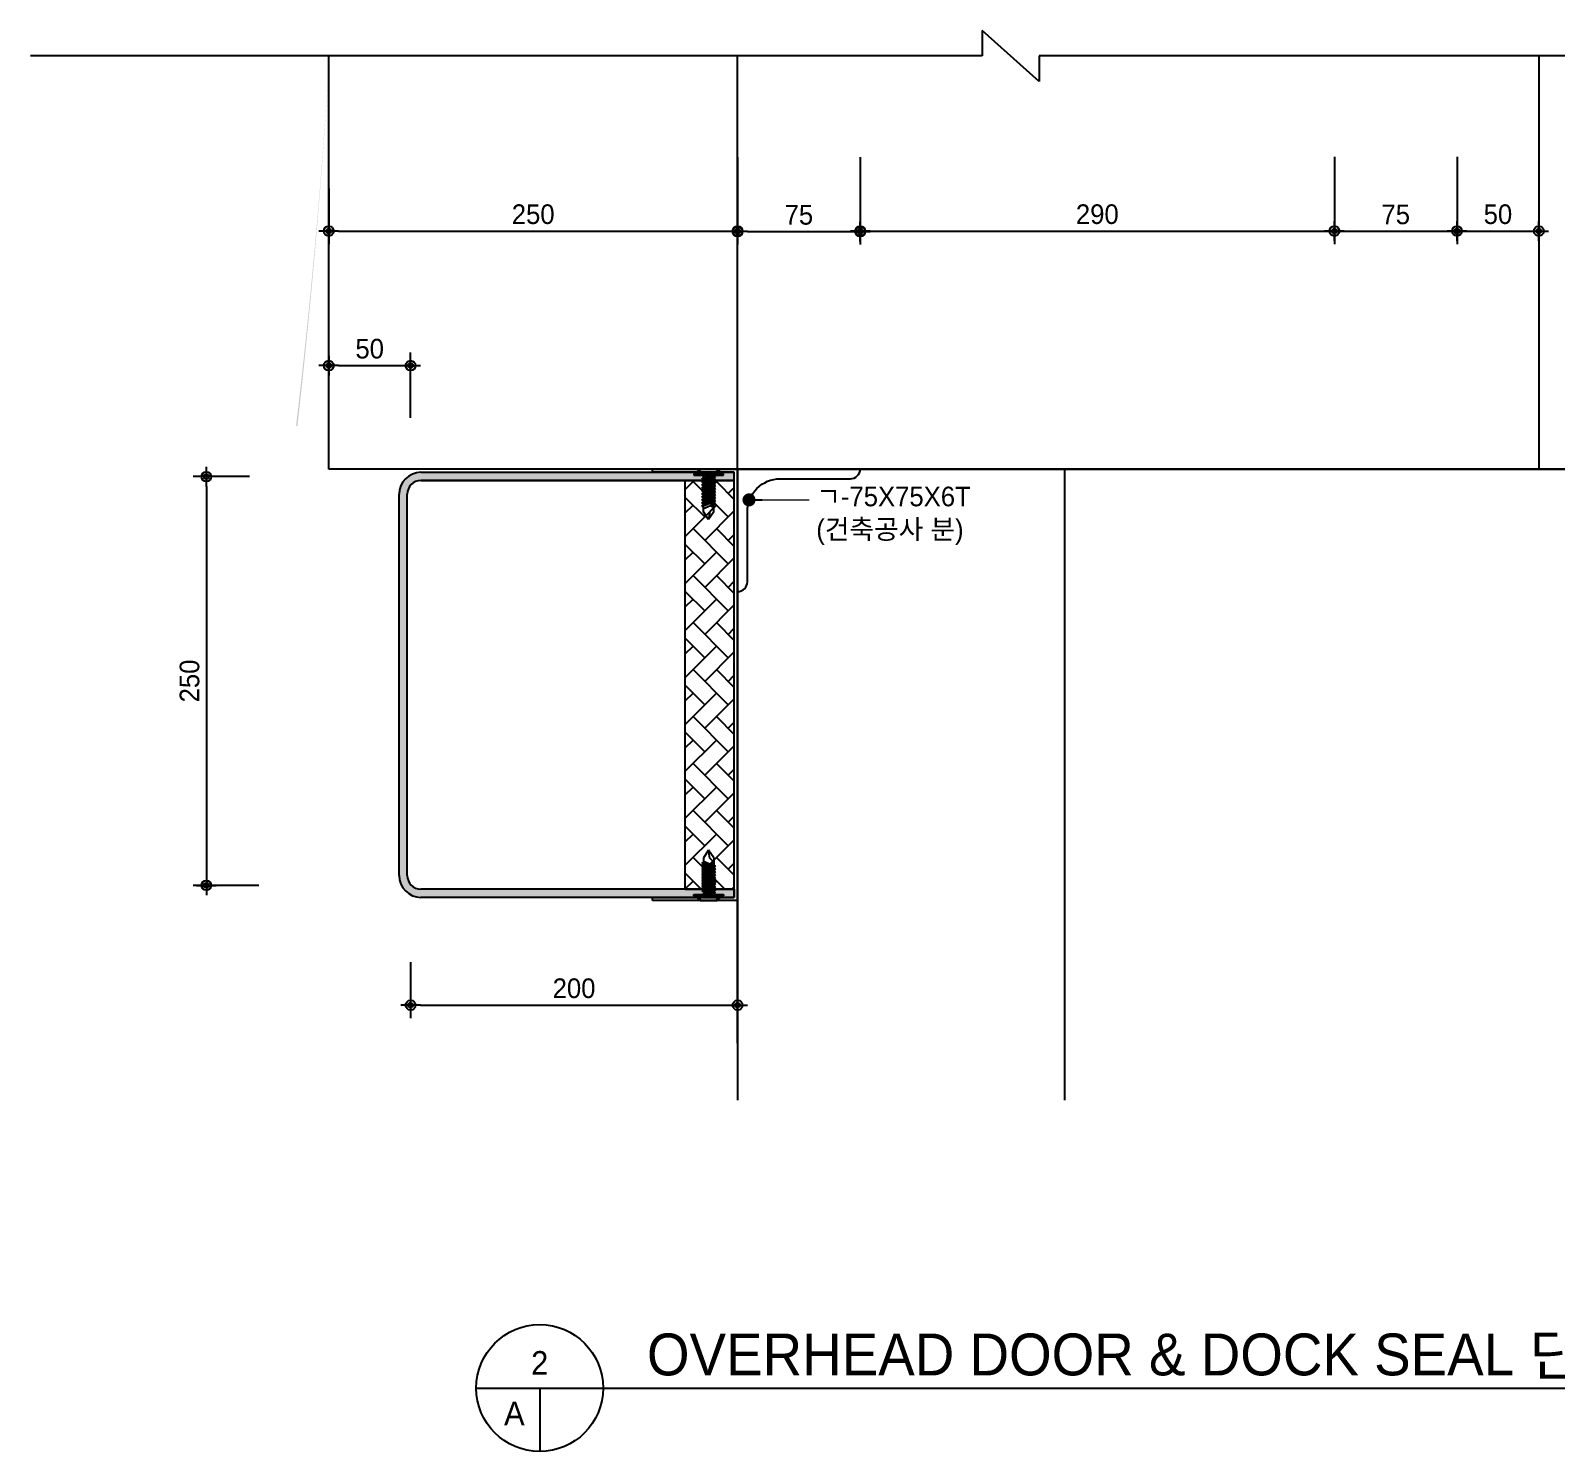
# Model space of a CAD drawing. Header units: millimetres. Extents: x 1448 to 104164, y -19509 to -89.
# Drawn here: x 42547 to 43480, y -2023 to -1154 of the extents above; entities that cross this region are included whole.
import ezdxf
from ezdxf.enums import TextEntityAlignment as Align

# ---------------------------------------------------------------- set-up
doc = ezdxf.new("R2010")
doc.units = ezdxf.units.MM
doc.header["$LTSCALE"] = 60
doc.header["$MEASUREMENT"] = 0
doc.header["$PDSIZE"] = -10
doc.layers.get('0').update_dxf_attribs({"linetype": 'CONTINUOUS'})
doc.layers.get('Defpoints').update_dxf_attribs({"color": 171, "linetype": 'CONTINUOUS'})
for name, color, linetype in [('$1$COL', 2, 'CONTINUOUS'), ('1轮廓实线层', 7, 'CONTINUOUS'), ('2COL', 2, 'CONTINUOUS'), ('8', 8, 'CONTINUOUS'), ('A-text', 3, 'CONTINUOUS'), ('BOLT', 8, 'CONTINUOUS'), ('CON', 2, 'CONTINUOUS'), ('DIM', 7, 'CONTINUOUS'), ('dockseal', 50, 'CONTINUOUS'), ('FIN', 6, 'CONTINUOUS'), ('LIN', 2, 'CONTINUOUS'), ('SECTION$0$AA-WAXS-FRAM', 4, 'CONTINUOUS'), ('SYM', 7, 'CONTINUOUS'), ('TEXT', 3, 'CONTINUOUS'), ('XR-단면도$0$WAXS-FRAM', 4, 'CONTINUOUS'), ('图层6', 7, 'CONTINUOUS')]:
    doc.layers.add(name, color=color, linetype=linetype)
doc.styles.add('0T-OUT', font='H2GTRE.TTF')
doc.styles.add('휘츠', font='')
doc.styles.get('휘츠').set_extended_font_data('Dotum')
doc.dimstyles.new('MAIN', dxfattribs={"dimtxt": 1.5, "dimasz": 0.5, "dimexe": 1, "dimexo": 2, "dimgap": 1, "dimtad": 1, "dimdec": 0, "dimdsep": 46, "dimlunit": 6, "dimtxsty": '0T-OUT', "dimblk": 'DOT', "dimcen": 2.5, "dimdle": 2, "dimclrd": 256, "dimclre": 256, "dimclrt": 3, "dimadec": 0, "dimazin": 0, "dimtfac": 1, "dimtdec": 0, "dimtix": 1, "dimtmove": 2, "dimatfit": 3, "dimldrblk": 'DOT', "dimfxl": 1, "dimtvp": 1, "dimtolj": 1, "dimtzin": 0, "dimlwd": 0, "dimlwe": 0, "dimarcsym": 0})
doc.dimstyles.new('휘츠-M', dxfattribs={"dimscale": 100, "dimtxt": 3, "dimasz": 1.5, "dimexe": 2, "dimexo": 3, "dimgap": 1, "dimtad": 1, "dimdec": 0, "dimrnd": 0.25, "dimzin": 0, "dimdsep": 46, "dimlunit": 6, "dimtxsty": '휘츠', "dimblk": 'Z_DOT', "dimcen": 5, "dimclrd": 256, "dimclre": 256, "dimclrt": 3, "dimadec": 0, "dimazin": 0, "dimtm": 1e-09, "dimtfac": 1, "dimtdec": 0, "dimtix": 1, "dimtmove": 2, "dimatfit": 1, "dimldrblk": 'Z_DOT', "dimfxl": 1, "dimtolj": 1, "dimtzin": 0, "dimlwd": -1, "dimarcsym": 0})

# ---------------------------------------------------------------- blocks, each defined once
blk = doc.blocks.new('Z_DOT')
at = {"layer": 'DIM', "color": 0}
for p, q in [((-1, 0), (1, 0)), ((0, -1), (0, 1))]:
    blk.add_line(p, q, dxfattribs=at)
for radius in [0.5, 0.25]:
    blk.add_circle((0, 0), radius, dxfattribs=at)
blk = doc.blocks.new('*D89')
at = {"layer": 'Defpoints', "color": 0, "transparency": 16777216}
for p in [(42729.45, -1238.81), (42979.45, -1233.04), (42979.45, -1276.81)]:
    blk.add_point(p, dxfattribs=at)
at = {"layer": 'DIM', "lineweight": -2, "transparency": 16777216}
for p, q in [((42979.45, -1245.04), (42979.45, -1284.81)), ((42729.45, -1250.81), (42729.45, -1284.81))]:
    blk.add_line(p, q, dxfattribs=at)
at = {"layer": 'DIM', "transparency": 16777216}
blk.add_line((42735.45, -1276.81), (42973.45, -1276.81), dxfattribs=at)
at = {"layer": 'DIM', "transparency": 16777216, "xscale": 6, "yscale": 6, "zscale": 6, "rotation": 180}
blk.add_blockref('Z_DOT', (42729.45, -1276.81), dxfattribs=at)
at = {"layer": 'DIM', "transparency": 16777216, "xscale": 6, "yscale": 6, "zscale": 6}
blk.add_blockref('Z_DOT', (42979.45, -1276.81), dxfattribs=at)
at = {"layer": 'DIM', "color": 3, "transparency": 16777216, "insert": (42854.45, -1266.54), "char_height": 12, "attachment_point": 5, "style": '0T-OUT'}
blk.add_mtext('\\A1;250', dxfattribs=at)
blk = doc.blocks.new('*D90')
at = {"layer": 'Defpoints', "color": 0, "transparency": 16777216}
for p in [(43419.48, -1219.34), (43469.48, -1219.34), (43469.48, -1276.81)]:
    blk.add_point(p, dxfattribs=at)
at = {"layer": 'DIM', "lineweight": -2, "transparency": 16777216}
for p, q in [((43419.48, -1231.34), (43419.48, -1284.81)), ((43469.48, -1231.34), (43469.48, -1284.81))]:
    blk.add_line(p, q, dxfattribs=at)
at = {"layer": 'DIM', "transparency": 16777216}
blk.add_line((43425.48, -1276.81), (43463.48, -1276.81), dxfattribs=at)
at = {"layer": 'DIM', "transparency": 16777216, "xscale": 6, "yscale": 6, "zscale": 6, "rotation": 180}
blk.add_blockref('Z_DOT', (43419.48, -1276.81), dxfattribs=at)
at = {"layer": 'DIM', "transparency": 16777216, "xscale": 6, "yscale": 6, "zscale": 6}
blk.add_blockref('Z_DOT', (43469.48, -1276.81), dxfattribs=at)
at = {"layer": 'DIM', "color": 3, "transparency": 16777216, "insert": (43444.48, -1266.55), "char_height": 12, "attachment_point": 5, "style": '0T-OUT'}
blk.add_mtext('\\A1;50', dxfattribs=at)
blk = doc.blocks.new('*D95')
at = {"layer": 'Defpoints', "color": 0, "transparency": 16777216}
for p in [(43054.45, -1219.6, -21.62), (43344.48, -1219.34), (43344.48, -1276.81)]:
    blk.add_point(p, dxfattribs=at)
at = {"layer": 'DIM', "lineweight": -2, "transparency": 16777216}
for p, q in [((43054.45, -1231.6), (43054.45, -1284.81)), ((43344.48, -1231.34), (43344.48, -1284.81))]:
    blk.add_line(p, q, dxfattribs=at)
at = {"layer": 'DIM', "transparency": 16777216}
blk.add_line((43060.45, -1276.81), (43338.48, -1276.81), dxfattribs=at)
at = {"layer": 'DIM', "transparency": 16777216, "xscale": 6, "yscale": 6, "zscale": 6, "rotation": 180}
blk.add_blockref('Z_DOT', (43054.45, -1276.81), dxfattribs=at)
at = {"layer": 'DIM', "transparency": 16777216, "xscale": 6, "yscale": 6, "zscale": 6}
blk.add_blockref('Z_DOT', (43344.48, -1276.81), dxfattribs=at)
at = {"layer": 'DIM', "color": 3, "transparency": 16777216, "insert": (43199.46, -1266.53), "char_height": 12, "attachment_point": 5, "style": '0T-OUT'}
blk.add_mtext('\\A1;290', dxfattribs=at)
blk = doc.blocks.new('*D96')
at = {"layer": 'Defpoints', "color": 0, "transparency": 16777216}
for p in [(43344.48, -1219.34), (43419.48, -1219.34), (43419.48, -1276.81)]:
    blk.add_point(p, dxfattribs=at)
at = {"layer": 'DIM', "lineweight": -2, "transparency": 16777216}
for p, q in [((43344.48, -1231.34), (43344.48, -1284.81)), ((43419.48, -1231.34), (43419.48, -1284.81))]:
    blk.add_line(p, q, dxfattribs=at)
at = {"layer": 'DIM', "transparency": 16777216}
blk.add_line((43350.48, -1276.81), (43413.48, -1276.81), dxfattribs=at)
at = {"layer": 'DIM', "transparency": 16777216, "xscale": 6, "yscale": 6, "zscale": 6, "rotation": 180}
blk.add_blockref('Z_DOT', (43344.48, -1276.81), dxfattribs=at)
at = {"layer": 'DIM', "transparency": 16777216, "xscale": 6, "yscale": 6, "zscale": 6}
blk.add_blockref('Z_DOT', (43419.48, -1276.81), dxfattribs=at)
at = {"layer": 'DIM', "color": 3, "transparency": 16777216, "insert": (43381.98, -1266.67), "char_height": 12, "attachment_point": 5, "style": '0T-OUT'}
blk.add_mtext('\\A1;75', dxfattribs=at)
blk = doc.blocks.new('*D98')
at = {"layer": 'Defpoints', "color": 0, "transparency": 16777216}
for p in [(42979.45, -1219.6), (43054.45, -1219.6), (43054.45, -1277.08)]:
    blk.add_point(p, dxfattribs=at)
at = {"layer": 'DIM', "lineweight": -2, "transparency": 16777216}
for p, q in [((42979.45, -1231.6), (42979.45, -1285.08)), ((43054.45, -1231.6), (43054.45, -1285.08))]:
    blk.add_line(p, q, dxfattribs=at)
at = {"layer": 'DIM', "transparency": 16777216}
blk.add_line((42985.45, -1277.08), (43048.45, -1277.08), dxfattribs=at)
at = {"layer": 'DIM', "transparency": 16777216, "xscale": 6, "yscale": 6, "zscale": 6, "rotation": 180}
blk.add_blockref('Z_DOT', (42979.45, -1277.08), dxfattribs=at)
at = {"layer": 'DIM', "transparency": 16777216, "xscale": 6, "yscale": 6, "zscale": 6}
blk.add_blockref('Z_DOT', (43054.45, -1277.08), dxfattribs=at)
at = {"layer": 'DIM', "color": 3, "transparency": 16777216, "insert": (43016.95, -1266.94), "char_height": 12, "attachment_point": 5, "style": '0T-OUT'}
blk.add_mtext('\\A1;75', dxfattribs=at)
blk = doc.blocks.new('_Dot')
at = {"color": 0, "linetype": 'ByBlock', "lineweight": -2}
blk.add_line((-0.5, 0), (-1, 0), dxfattribs=at)
at = {"color": 0, "linetype": 'ByBlock', "const_width": 0.5}
blk.add_lwpolyline([(-0.25, 0, 1), (0.25, 0, 1)], format="xyb", close=True, dxfattribs=at)

msp = doc.modelspace()

# ---------------------------------------------------------------- hatches: boundary and pattern name
at = {"ltscale": 0.002}
msp.add_hatch(color=0, dxfattribs=at).paths.add_polyline_path([(42777.45, -1671, 0.414214), (42785.78, -1679.33), (42977.45, -1679.33), (42977.45, -1684.33), (42785.78, -1684.33, -0.414214), (42772.45, -1671), (42772.45, -1437.66, -0.414214), (42785.78, -1424.33), (42977.45, -1424.33), (42977.45, -1429.33), (42785.78, -1429.33, 0.414214), (42777.45, -1437.66)])
at = {"layer": '2COL'}
msp.add_hatch(color=256, dxfattribs=at).paths.add_polyline_path([(42729.49, -1174.98, -0.013757), (42709.43, -1395.9), (42710.26, -1396.05, 0.012852)])

# ---------------------------------------------------------------- linework, layer by layer
at = {"layer": '$1$COL'}
for p, q in [((42979.45, -1422.33, 46.54), (42979.45, -1773.53, 46.54)), ((43697.55, -1422.33, 46.54), (42979.45, -1422.33, 46.54)), ((43697.55, -1422.33, 46.54), (42985.83, -1422.33, 46.54))]:
    msp.add_line(p, q, dxfattribs=at)
at = {"ltscale": 0.002}
for p, q in [((42729.45, -1422.33), (42729.45, -1169.7)), ((42927.45, -1424.33, 46.54), (42927.45, -1422.33, 46.54)), ((42927.45, -1422.33, 46.54), (42979.45, -1422.33, 46.54)), ((42977.45, -1424.33, 46.54), (42927.45, -1424.33, 46.54)), ((42977.45, -1684.33, 46.54), (42977.45, -1424.33, 46.54)), ((42979.45, -1422.33, 46.54), (42979.45, -1686.33, 46.54)), ((42927.45, -1686.33, 46.54), (42927.45, -1684.33, 46.54)), ((42927.45, -1684.33, 46.54), (42977.45, -1684.33, 46.54)), ((42979.45, -1686.33, 46.54), (42927.45, -1686.33, 46.54))]:
    msp.add_line(p, q, dxfattribs=at)
msp.add_line((42979.45, -1422.33), (42729.45, -1422.33))
at = {"linetype": 'Continuous', "ltscale": 0.002}
for p, q in [((42947.45, -1434.81, 63.67), (42952.93, -1429.33, 63.67)), ((42952.21, -1430.06, 63.67), (42973.76, -1451.61, 63.67)), ((42959.39, -1437.24, 63.67), (42967.3, -1429.33, 63.67)), ((42966.57, -1430.06, 63.67), (42977.45, -1440.93, 63.67)), ((42973.76, -1437.24, 63.67), (42977.45, -1433.55, 63.67)), ((42947.45, -1439.67, 63.67), (42959.39, -1451.61, 63.67)), ((42947.45, -1449.18, 63.67), (42952.21, -1444.42, 63.67)), ((42947.45, -1463.55, 63.67), (42966.57, -1444.42, 63.67)), ((42959.39, -1465.98, 63.67), (42977.45, -1447.92, 63.67)), ((42952.21, -1458.79, 63.67), (42973.76, -1480.35, 63.67)), ((42966.57, -1458.79, 63.67), (42977.45, -1469.67, 63.67)), ((42973.76, -1465.98, 63.67), (42977.45, -1462.28, 63.67)), ((42947.45, -1468.41, 63.67), (42959.39, -1480.35, 63.67)), ((42947.45, -1477.92, 63.67), (42952.21, -1473.16, 63.67)), ((42947.45, -1492.28, 63.67), (42966.57, -1473.16, 63.67)), ((42959.39, -1494.71, 63.67), (42977.45, -1476.65, 63.67)), ((42952.21, -1487.53, 63.67), (42973.76, -1509.08, 63.67)), ((42966.57, -1487.53, 63.67), (42977.45, -1498.41, 63.67)), ((42973.76, -1494.71, 63.67), (42977.45, -1491.02, 63.67)), ((42947.45, -1497.14, 63.67), (42959.39, -1509.08, 63.67)), ((42947.45, -1506.65, 63.67), (42952.21, -1501.9, 63.67)), ((42947.45, -1521.02, 63.67), (42966.57, -1501.9, 63.67)), ((42959.39, -1523.45, 63.67), (42977.45, -1505.39, 63.67)), ((42952.21, -1516.27, 63.67), (42973.76, -1537.82, 63.67)), ((42966.57, -1516.27, 63.67), (42977.45, -1527.14, 63.67)), ((42973.76, -1523.45, 63.67), (42977.45, -1519.76, 63.67)), ((42947.45, -1525.88, 63.67), (42959.39, -1537.82, 63.67)), ((42947.45, -1535.39, 63.67), (42952.21, -1530.63, 63.67)), ((42947.45, -1549.76, 63.67), (42966.57, -1530.63, 63.67)), ((42959.39, -1552.19, 63.67), (42977.45, -1534.13, 63.67)), ((42952.21, -1545, 63.67), (42973.76, -1566.56, 63.67)), ((42966.57, -1545, 63.67), (42977.45, -1555.88, 63.67)), ((42973.76, -1552.19, 63.67), (42977.45, -1548.49, 63.67)), ((42947.45, -1554.62, 63.67), (42959.39, -1566.56, 63.67)), ((42947.45, -1564.13, 63.67), (42952.21, -1559.37, 63.67)), ((42947.45, -1578.49, 63.67), (42966.57, -1559.37, 63.67)), ((42959.39, -1580.92, 63.67), (42977.45, -1562.86, 63.67)), ((42952.21, -1573.74, 63.67), (42973.76, -1595.29, 63.67)), ((42966.57, -1573.74, 63.67), (42977.45, -1584.62, 63.67)), ((42947.45, -1583.35, 63.67), (42959.39, -1595.29, 63.67)), ((42973.76, -1580.92, 63.67), (42977.45, -1577.23, 63.67)), ((42947.45, -1592.86, 63.67), (42952.21, -1588.11, 63.67)), ((42947.45, -1607.23, 63.67), (42966.57, -1588.11, 63.67)), ((42959.39, -1609.66, 63.67), (42977.45, -1591.6, 63.67)), ((42952.21, -1602.48, 63.67), (42973.76, -1624.03, 63.67)), ((42966.57, -1602.48, 63.67), (42977.45, -1613.35, 63.67)), ((42947.45, -1612.09, 63.67), (42959.39, -1624.03, 63.67)), ((42973.76, -1609.66, 63.67), (42977.45, -1605.97, 63.67)), ((42947.45, -1621.6, 63.67), (42952.21, -1616.85, 63.67)), ((42947.45, -1635.97, 63.67), (42966.57, -1616.85, 63.67)), ((42959.39, -1638.4, 63.67), (42977.45, -1620.34, 63.67)), ((42952.21, -1631.21, 63.67), (42973.76, -1652.77, 63.67)), ((42966.57, -1631.21, 63.67), (42977.45, -1642.09, 63.67)), ((42947.45, -1640.83, 63.67), (42959.39, -1652.77, 63.67)), ((42973.76, -1638.4, 63.67), (42977.45, -1634.7, 63.67)), ((42947.45, -1650.34, 63.67), (42952.21, -1645.58, 63.67)), ((42947.45, -1664.7, 63.67), (42966.57, -1645.58, 63.67)), ((42959.39, -1667.13, 63.67), (42977.45, -1649.07, 63.67)), ((42952.21, -1659.95, 63.67), (42971.59, -1679.33, 63.67)), ((42966.57, -1659.95, 63.67), (42977.45, -1670.83, 63.67)), ((42947.45, -1669.56, 63.67), (42957.22, -1679.33, 63.67)), ((42973.76, -1667.13, 63.67), (42977.45, -1663.44, 63.67)), ((42947.45, -1679.07, 63.67), (42952.21, -1674.32, 63.67)), ((42961.56, -1679.33, 63.67), (42966.57, -1674.32, 63.67)), ((42975.93, -1679.33, 63.67), (42977.45, -1677.81, 63.67))]:
    msp.add_line(p, q, dxfattribs=at)
at = {"color": 2}
for p, q in [((42977.45, -1429.33, 46.54), (42947.45, -1429.33, 46.54)), ((42977.45, -1679.33, 46.54), (42977.45, -1429.33, 46.54)), ((42947.45, -1679.33, 46.54), (42977.45, -1679.33, 46.54))]:
    msp.add_line(p, q, dxfattribs=at)
at = {"color": 0, "ltscale": 0.002}
msp.add_line((42977.45, -1679.33, 46.54), (42977.45, -1684.33, 46.54), dxfattribs=at)
at = {"layer": '1轮廓实线层'}
msp.add_line((42979.45, -1437.33, 18.13), (42979.45, -1773.53, 18.13), dxfattribs=at)
at = {"layer": '8'}
for p, q in [((42979.45, -1422.33, 18.13), (42979.45, -1169.7, 15)), ((43469.48, -1169.7, 30.45), (43469.48, -1422.33, 50.51))]:
    msp.add_line(p, q, dxfattribs=at)
at = {"layer": 'BOLT'}
for p, q in [((42957.45, -1422.33, 46.54), (42952.75, -1425.33, 46.54)), ((42952.75, -1425.33, 46.54), (42970.75, -1425.33, 46.54)), ((42970.75, -1425.33, 46.54), (42952.75, -1425.33, 46.54)), ((42952.75, -1425.33, 46.54), (42952.75, -1426.13, 46.54)), ((42952.75, -1426.13, 46.54), (42970.75, -1426.13, 46.54)), ((42966.05, -1422.33, 46.54), (42957.45, -1422.33, 46.54)), ((42957.6, -1428.53, 46.54), (42958.6, -1427.73, 46.54)), ((42964.39, -1426.13, 46.54), (42958.6, -1428.53, 46.54)), ((42958.6, -1427.73, 46.54), (42962.45, -1426.13, 46.54)), ((42958.6, -1427.73, 46.54), (42958.6, -1426.13, 46.54)), ((42958.6, -1429.56, 46.54), (42964.9, -1426.95, 46.54)), ((42964.9, -1427.75, 46.54), (42958.6, -1430.36, 46.54)), ((42964.9, -1426.95, 46.54), (42964.9, -1426.13, 46.54)), ((42965.9, -1426.95, 46.54), (42964.9, -1426.14, 46.54)), ((42964.9, -1426.54, 46.54), (42965.9, -1426.95, 46.54)), ((42965.9, -1426.95, 46.54), (42964.9, -1427.75, 46.54)), ((42964.9, -1426.95, 46.54), (42965.9, -1426.95, 46.54)), ((42964.9, -1428.78, 46.54), (42964.9, -1427.75, 46.54)), ((42970.75, -1425.33, 46.54), (42966.05, -1422.33, 46.54)), ((42970.75, -1426.13, 46.54), (42970.75, -1425.33, 46.54)), ((42958.6, -1428.53, 46.54), (42957.6, -1428.53, 46.54)), ((42958.6, -1428.93, 46.54), (42957.6, -1428.53, 46.54)), ((42957.6, -1428.53, 46.54), (42958.6, -1429.33, 46.54)), ((42957.6, -1430.36, 46.54), (42958.6, -1429.56, 46.54)), ((42958.6, -1430.36, 46.54), (42957.6, -1430.36, 46.54)), ((42958.6, -1430.77, 46.54), (42957.6, -1430.36, 46.54)), ((42957.6, -1430.36, 46.54), (42958.6, -1431.17, 46.54)), ((42958.6, -1430.77, 46.54), (42957.6, -1430.36, 46.54)), ((42957.6, -1430.36, 46.54), (42958.6, -1431.17, 46.54)), ((42957.6, -1432.2, 46.54), (42958.6, -1431.39, 46.54)), ((42958.6, -1432.2, 46.54), (42957.6, -1432.2, 46.54)), ((42958.6, -1432.6, 46.54), (42957.6, -1432.2, 46.54)), ((42957.6, -1432.2, 46.54), (42958.6, -1433, 46.54)), ((42958.6, -1432.6, 46.54), (42957.6, -1432.2, 46.54)), ((42957.6, -1432.2, 46.54), (42958.6, -1433, 46.54)), ((42957.6, -1434.03, 46.54), (42958.6, -1433.23, 46.54)), ((42958.6, -1434.03, 46.54), (42957.6, -1434.03, 46.54)), ((42958.6, -1434.43, 46.54), (42957.6, -1434.03, 46.54)), ((42957.6, -1434.03, 46.54), (42958.6, -1434.83, 46.54)), ((42958.6, -1434.43, 46.54), (42957.6, -1434.03, 46.54)), ((42957.6, -1434.03, 46.54), (42958.6, -1434.83, 46.54)), ((42957.6, -1435.86, 46.54), (42958.6, -1435.06, 46.54)), ((42958.6, -1435.86, 46.54), (42957.6, -1435.86, 46.54)), ((42958.6, -1436.26, 46.54), (42957.6, -1435.86, 46.54)), ((42957.6, -1435.86, 46.54), (42958.6, -1436.67, 46.54)), ((42958.6, -1436.26, 46.54), (42957.6, -1435.86, 46.54)), ((42957.6, -1435.86, 46.54), (42958.6, -1436.67, 46.54)), ((42957.6, -1437.7, 46.54), (42958.6, -1436.89, 46.54)), ((42958.6, -1429.56, 46.54), (42958.6, -1428.53, 46.54)), ((42958.6, -1431.39, 46.54), (42964.9, -1428.78, 46.54)), ((42964.9, -1429.58, 46.54), (42958.6, -1432.2, 46.54)), ((42958.6, -1431.39, 46.54), (42958.6, -1430.36, 46.54)), ((42958.6, -1433.23, 46.54), (42964.9, -1430.61, 46.54)), ((42964.9, -1431.42, 46.54), (42958.6, -1434.03, 46.54)), ((42958.6, -1433.23, 46.54), (42958.6, -1432.2, 46.54)), ((42958.6, -1435.06, 46.54), (42964.9, -1432.45, 46.54)), ((42964.9, -1433.25, 46.54), (42958.6, -1435.86, 46.54)), ((42958.6, -1435.06, 46.54), (42958.6, -1434.03, 46.54)), ((42958.6, -1436.89, 46.54), (42964.9, -1434.28, 46.54)), ((42964.9, -1435.08, 46.54), (42958.6, -1437.7, 46.54)), ((42958.6, -1436.89, 46.54), (42958.6, -1435.86, 46.54)), ((42958.6, -1438.72, 46.54), (42964.9, -1436.11, 46.54)), ((42964.9, -1436.92, 46.54), (42958.6, -1439.53, 46.54)), ((42965.9, -1428.78, 46.54), (42964.9, -1427.97, 46.54)), ((42964.9, -1428.38, 46.54), (42965.9, -1428.78, 46.54)), ((42965.9, -1428.78, 46.54), (42964.9, -1429.58, 46.54)), ((42964.9, -1428.78, 46.54), (42965.9, -1428.78, 46.54)), ((42964.9, -1430.61, 46.54), (42964.9, -1429.58, 46.54)), ((42965.9, -1430.61, 46.54), (42964.9, -1429.81, 46.54)), ((42964.9, -1430.21, 46.54), (42965.9, -1430.61, 46.54)), ((42965.9, -1430.61, 46.54), (42964.9, -1431.42, 46.54)), ((42964.9, -1430.61, 46.54), (42965.9, -1430.61, 46.54)), ((42964.9, -1432.45, 46.54), (42964.9, -1431.42, 46.54)), ((42965.9, -1432.45, 46.54), (42964.9, -1431.64, 46.54)), ((42964.9, -1432.04, 46.54), (42965.9, -1432.45, 46.54)), ((42965.9, -1432.45, 46.54), (42964.9, -1433.25, 46.54)), ((42964.9, -1432.45, 46.54), (42965.9, -1432.45, 46.54)), ((42964.9, -1434.28, 46.54), (42964.9, -1433.25, 46.54)), ((42965.9, -1434.28, 46.54), (42964.9, -1433.47, 46.54)), ((42964.9, -1433.88, 46.54), (42965.9, -1434.28, 46.54)), ((42965.9, -1434.28, 46.54), (42964.9, -1435.08, 46.54)), ((42964.9, -1434.28, 46.54), (42965.9, -1434.28, 46.54)), ((42964.9, -1436.11, 46.54), (42964.9, -1435.08, 46.54)), ((42965.9, -1436.11, 46.54), (42964.9, -1435.31, 46.54)), ((42964.9, -1435.71, 46.54), (42965.9, -1436.11, 46.54)), ((42965.9, -1436.11, 46.54), (42964.9, -1436.92, 46.54)), ((42964.9, -1436.11, 46.54), (42965.9, -1436.11, 46.54)), ((42964.9, -1437.94, 46.54), (42964.9, -1436.92, 46.54)), ((42965.9, -1437.94, 46.54), (42964.9, -1437.14, 46.54)), ((42958.6, -1437.7, 46.54), (42957.6, -1437.7, 46.54)), ((42958.6, -1438.1, 46.54), (42957.6, -1437.7, 46.54)), ((42957.6, -1437.7, 46.54), (42958.6, -1438.5, 46.54)), ((42958.6, -1438.1, 46.54), (42957.6, -1437.7, 46.54)), ((42957.6, -1437.7, 46.54), (42958.6, -1438.5, 46.54)), ((42957.6, -1439.53, 46.54), (42958.6, -1438.72, 46.54)), ((42958.6, -1439.53, 46.54), (42957.6, -1439.53, 46.54)), ((42958.6, -1439.93, 46.54), (42957.6, -1439.53, 46.54)), ((42957.6, -1439.53, 46.54), (42958.6, -1440.33, 46.54)), ((42958.6, -1439.93, 46.54), (42957.6, -1439.53, 46.54)), ((42957.6, -1439.53, 46.54), (42958.6, -1440.33, 46.54)), ((42957.6, -1441.36, 46.54), (42958.6, -1440.56, 46.54)), ((42958.6, -1441.36, 46.54), (42957.6, -1441.36, 46.54)), ((42958.6, -1441.76, 46.54), (42957.6, -1441.36, 46.54)), ((42957.6, -1441.36, 46.54), (42958.6, -1442.17, 46.54)), ((42958.6, -1441.76, 46.54), (42957.6, -1441.36, 46.54)), ((42957.6, -1441.36, 46.54), (42958.6, -1442.17, 46.54)), ((42957.6, -1443.19, 46.54), (42958.6, -1442.39, 46.54)), ((42958.6, -1443.19, 46.54), (42957.6, -1443.19, 46.54)), ((42958.6, -1443.6, 46.54), (42957.6, -1443.19, 46.54)), ((42957.6, -1443.19, 46.54), (42958.6, -1444, 46.54)), ((42958.6, -1443.6, 46.54), (42957.6, -1443.19, 46.54)), ((42957.6, -1443.19, 46.54), (42958.6, -1444, 46.54)), ((42957.6, -1445.03, 46.54), (42958.6, -1444.22, 46.54)), ((42958.6, -1445.03, 46.54), (42957.6, -1445.03, 46.54)), ((42958.6, -1445.43, 46.54), (42957.6, -1445.03, 46.54)), ((42957.6, -1445.03, 46.54), (42958.6, -1445.83, 46.54)), ((42958.6, -1445.43, 46.54), (42957.6, -1445.03, 46.54)), ((42957.6, -1445.03, 46.54), (42958.6, -1445.83, 46.54)), ((42958.6, -1438.72, 46.54), (42958.6, -1437.7, 46.54)), ((42958.6, -1440.56, 46.54), (42964.9, -1437.94, 46.54)), ((42964.9, -1438.75, 46.54), (42958.6, -1441.36, 46.54)), ((42958.6, -1440.56, 46.54), (42958.6, -1439.53, 46.54)), ((42958.6, -1442.39, 46.54), (42964.9, -1439.78, 46.54)), ((42964.9, -1440.58, 46.54), (42958.6, -1443.19, 46.54)), ((42958.6, -1442.39, 46.54), (42958.6, -1441.36, 46.54)), ((42958.6, -1444.22, 46.54), (42964.9, -1441.61, 46.54)), ((42964.9, -1442.41, 46.54), (42958.6, -1445.03, 46.54)), ((42958.6, -1444.22, 46.54), (42958.6, -1443.19, 46.54)), ((42958.6, -1446.46, 46.54), (42962.89, -1444.65, 46.54)), ((42958.6, -1448.5, 46.54), (42958.6, -1445.03, 46.54)), ((42964.9, -1445.83, 46.54), (42962.49, -1448.33, 46.54)), ((42962.89, -1444.65, 46.54), (42964.9, -1445.83, 46.54)), ((42962.9, -1444.68, 46.54), (42963.9, -1443.88, 46.54)), ((42963.9, -1444.68, 46.54), (42962.9, -1444.68, 46.54)), ((42963.9, -1443.88, 46.54), (42964.9, -1443.44, 46.54)), ((42964.9, -1444.25, 46.54), (42963.9, -1444.68, 46.54)), ((42964.9, -1437.54, 46.54), (42965.9, -1437.94, 46.54)), ((42965.9, -1437.94, 46.54), (42964.9, -1438.75, 46.54)), ((42964.9, -1437.94, 46.54), (42965.9, -1437.94, 46.54)), ((42964.9, -1439.78, 46.54), (42964.9, -1438.75, 46.54)), ((42965.9, -1439.78, 46.54), (42964.9, -1438.97, 46.54)), ((42964.9, -1439.38, 46.54), (42965.9, -1439.78, 46.54)), ((42965.9, -1439.78, 46.54), (42964.9, -1440.58, 46.54)), ((42964.9, -1439.78, 46.54), (42965.9, -1439.78, 46.54)), ((42964.9, -1441.61, 46.54), (42964.9, -1440.58, 46.54)), ((42965.9, -1441.61, 46.54), (42964.9, -1440.81, 46.54)), ((42964.9, -1441.21, 46.54), (42965.9, -1441.61, 46.54)), ((42965.9, -1441.61, 46.54), (42964.9, -1442.41, 46.54)), ((42964.9, -1441.61, 46.54), (42965.9, -1441.61, 46.54)), ((42964.9, -1443.44, 46.54), (42964.9, -1442.41, 46.54)), ((42965.9, -1443.44, 46.54), (42964.9, -1442.64, 46.54)), ((42964.9, -1443.04, 46.54), (42965.9, -1443.44, 46.54)), ((42965.9, -1443.44, 46.54), (42964.9, -1444.25, 46.54)), ((42964.9, -1443.44, 46.54), (42965.9, -1443.44, 46.54)), ((42964.9, -1448.5, 46.54), (42964.9, -1444.25, 46.54)), ((42961.75, -1453.3, 46.54), (42958.6, -1448.5, 46.54)), ((42962.49, -1448.33, 46.54), (42961.75, -1453.3, 46.54)), ((42964.9, -1448.5, 46.54), (42961.75, -1453.3, 46.54)), ((42961.75, -1655.36, 46.54), (42958.6, -1660.16, 46.54)), ((42958.6, -1660.16, 46.54), (42958.6, -1663.63, 46.54)), ((42962.49, -1660.33, 46.54), (42961.75, -1655.36, 46.54)), ((42964.9, -1660.16, 46.54), (42961.75, -1655.36, 46.54)), ((42964.9, -1662.84, 46.54), (42962.49, -1660.33, 46.54)), ((42964.9, -1660.16, 46.54), (42964.9, -1664.41, 46.54)), ((42957.6, -1663.63, 46.54), (42958.6, -1662.83, 46.54)), ((42957.6, -1663.63, 46.54), (42958.6, -1662.83, 46.54)), ((42958.6, -1663.23, 46.54), (42957.6, -1663.63, 46.54)), ((42958.6, -1663.23, 46.54), (42957.6, -1663.63, 46.54)), ((42958.6, -1663.63, 46.54), (42957.6, -1663.63, 46.54)), ((42957.6, -1663.63, 46.54), (42958.6, -1664.44, 46.54)), ((42957.6, -1665.47, 46.54), (42958.6, -1664.66, 46.54)), ((42957.6, -1665.47, 46.54), (42958.6, -1664.66, 46.54)), ((42958.6, -1665.06, 46.54), (42957.6, -1665.47, 46.54)), ((42958.6, -1665.06, 46.54), (42957.6, -1665.47, 46.54)), ((42958.6, -1665.47, 46.54), (42957.6, -1665.47, 46.54)), ((42957.6, -1665.47, 46.54), (42958.6, -1666.27, 46.54)), ((42957.6, -1667.3, 46.54), (42958.6, -1666.5, 46.54)), ((42957.6, -1667.3, 46.54), (42958.6, -1666.5, 46.54)), ((42958.6, -1666.9, 46.54), (42957.6, -1667.3, 46.54)), ((42958.6, -1666.9, 46.54), (42957.6, -1667.3, 46.54)), ((42958.6, -1667.3, 46.54), (42957.6, -1667.3, 46.54)), ((42957.6, -1667.3, 46.54), (42958.6, -1668.1, 46.54)), ((42957.6, -1669.13, 46.54), (42958.6, -1668.33, 46.54)), ((42957.6, -1669.13, 46.54), (42958.6, -1668.33, 46.54)), ((42958.6, -1668.73, 46.54), (42957.6, -1669.13, 46.54)), ((42958.6, -1668.73, 46.54), (42957.6, -1669.13, 46.54)), ((42958.6, -1669.13, 46.54), (42957.6, -1669.13, 46.54)), ((42957.6, -1669.13, 46.54), (42958.6, -1669.94, 46.54)), ((42957.6, -1670.97, 46.54), (42958.6, -1670.16, 46.54)), ((42957.6, -1670.97, 46.54), (42958.6, -1670.16, 46.54)), ((42958.6, -1662.2, 46.54), (42962.89, -1664.01, 46.54)), ((42964.9, -1666.25, 46.54), (42958.6, -1663.63, 46.54)), ((42958.6, -1664.44, 46.54), (42964.9, -1667.05, 46.54)), ((42958.6, -1664.44, 46.54), (42958.6, -1665.47, 46.54)), ((42964.9, -1668.08, 46.54), (42958.6, -1665.47, 46.54)), ((42958.6, -1666.27, 46.54), (42964.9, -1668.88, 46.54)), ((42958.6, -1666.27, 46.54), (42958.6, -1667.3, 46.54)), ((42964.9, -1669.91, 46.54), (42958.6, -1667.3, 46.54)), ((42958.6, -1668.1, 46.54), (42964.9, -1670.72, 46.54)), ((42958.6, -1668.1, 46.54), (42958.6, -1669.13, 46.54)), ((42964.9, -1671.75, 46.54), (42958.6, -1669.13, 46.54)), ((42958.6, -1669.94, 46.54), (42964.9, -1672.55, 46.54)), ((42958.6, -1669.94, 46.54), (42958.6, -1670.97, 46.54)), ((42962.89, -1664.01, 46.54), (42964.9, -1662.84, 46.54)), ((42963.9, -1663.98, 46.54), (42962.9, -1663.98, 46.54)), ((42962.9, -1663.98, 46.54), (42963.9, -1664.78, 46.54)), ((42964.9, -1664.41, 46.54), (42963.9, -1663.98, 46.54)), ((42963.9, -1664.78, 46.54), (42964.9, -1665.22, 46.54)), ((42965.9, -1665.22, 46.54), (42964.9, -1664.41, 46.54)), ((42964.9, -1665.62, 46.54), (42965.9, -1665.22, 46.54)), ((42965.9, -1665.22, 46.54), (42964.9, -1666.02, 46.54)), ((42964.9, -1665.22, 46.54), (42964.9, -1666.25, 46.54)), ((42964.9, -1665.22, 46.54), (42965.9, -1665.22, 46.54)), ((42965.9, -1667.05, 46.54), (42964.9, -1666.25, 46.54)), ((42964.9, -1667.05, 46.54), (42965.9, -1667.05, 46.54)), ((42964.9, -1667.45, 46.54), (42965.9, -1667.05, 46.54)), ((42965.9, -1667.05, 46.54), (42964.9, -1667.86, 46.54)), ((42964.9, -1667.05, 46.54), (42964.9, -1668.08, 46.54)), ((42965.9, -1668.88, 46.54), (42964.9, -1668.08, 46.54)), ((42964.9, -1668.88, 46.54), (42965.9, -1668.88, 46.54)), ((42964.9, -1668.88, 46.54), (42964.9, -1669.91, 46.54)), ((42964.9, -1669.29, 46.54), (42965.9, -1668.88, 46.54)), ((42965.9, -1668.88, 46.54), (42964.9, -1669.69, 46.54)), ((42965.9, -1670.72, 46.54), (42964.9, -1669.91, 46.54)), ((42958.6, -1670.56, 46.54), (42957.6, -1670.97, 46.54)), ((42958.6, -1670.56, 46.54), (42957.6, -1670.97, 46.54)), ((42958.6, -1670.97, 46.54), (42957.6, -1670.97, 46.54)), ((42957.6, -1670.97, 46.54), (42958.6, -1671.77, 46.54)), ((42957.6, -1672.8, 46.54), (42958.6, -1671.99, 46.54)), ((42957.6, -1672.8, 46.54), (42958.6, -1671.99, 46.54)), ((42958.6, -1672.4, 46.54), (42957.6, -1672.8, 46.54)), ((42958.6, -1672.4, 46.54), (42957.6, -1672.8, 46.54)), ((42958.6, -1672.8, 46.54), (42957.6, -1672.8, 46.54)), ((42957.6, -1672.8, 46.54), (42958.6, -1673.6, 46.54)), ((42957.6, -1674.63, 46.54), (42958.6, -1673.83, 46.54)), ((42957.6, -1674.63, 46.54), (42958.6, -1673.83, 46.54)), ((42958.6, -1674.23, 46.54), (42957.6, -1674.63, 46.54)), ((42958.6, -1674.23, 46.54), (42957.6, -1674.63, 46.54)), ((42958.6, -1674.63, 46.54), (42957.6, -1674.63, 46.54)), ((42957.6, -1674.63, 46.54), (42958.6, -1675.44, 46.54)), ((42957.6, -1676.46, 46.54), (42958.6, -1675.66, 46.54)), ((42957.6, -1676.46, 46.54), (42958.6, -1675.66, 46.54)), ((42958.6, -1676.06, 46.54), (42957.6, -1676.46, 46.54)), ((42958.6, -1676.06, 46.54), (42957.6, -1676.46, 46.54)), ((42958.6, -1676.46, 46.54), (42957.6, -1676.46, 46.54)), ((42957.6, -1676.46, 46.54), (42958.6, -1677.27, 46.54)), ((42957.6, -1678.3, 46.54), (42958.6, -1677.49, 46.54)), ((42957.6, -1678.3, 46.54), (42958.6, -1677.49, 46.54)), ((42958.6, -1677.9, 46.54), (42957.6, -1678.3, 46.54)), ((42958.6, -1677.9, 46.54), (42957.6, -1678.3, 46.54)), ((42958.6, -1678.3, 46.54), (42957.6, -1678.3, 46.54)), ((42957.6, -1678.3, 46.54), (42958.6, -1679.1, 46.54)), ((42957.6, -1680.13, 46.54), (42958.6, -1679.33, 46.54)), ((42958.6, -1679.73, 46.54), (42957.6, -1680.13, 46.54)), ((42964.9, -1673.58, 46.54), (42958.6, -1670.97, 46.54)), ((42958.6, -1671.77, 46.54), (42964.9, -1674.38, 46.54)), ((42958.6, -1671.77, 46.54), (42958.6, -1672.8, 46.54)), ((42964.9, -1675.41, 46.54), (42958.6, -1672.8, 46.54)), ((42958.6, -1673.6, 46.54), (42964.9, -1676.22, 46.54)), ((42958.6, -1673.6, 46.54), (42958.6, -1674.63, 46.54)), ((42964.9, -1677.25, 46.54), (42958.6, -1674.63, 46.54)), ((42958.6, -1675.44, 46.54), (42964.9, -1678.05, 46.54)), ((42958.6, -1675.44, 46.54), (42958.6, -1676.46, 46.54)), ((42964.9, -1679.08, 46.54), (42958.6, -1676.46, 46.54)), ((42958.6, -1677.27, 46.54), (42964.9, -1679.88, 46.54)), ((42958.6, -1677.27, 46.54), (42958.6, -1678.3, 46.54)), ((42964.9, -1680.91, 46.54), (42958.6, -1678.3, 46.54)), ((42958.6, -1679.1, 46.54), (42964.9, -1681.72, 46.54)), ((42958.6, -1679.1, 46.54), (42958.6, -1680.13, 46.54)), ((42964.9, -1671.12, 46.54), (42965.9, -1670.72, 46.54)), ((42965.9, -1670.72, 46.54), (42964.9, -1671.52, 46.54)), ((42964.9, -1670.72, 46.54), (42964.9, -1671.75, 46.54)), ((42964.9, -1670.72, 46.54), (42965.9, -1670.72, 46.54)), ((42965.9, -1672.55, 46.54), (42964.9, -1671.75, 46.54)), ((42964.9, -1672.55, 46.54), (42965.9, -1672.55, 46.54)), ((42964.9, -1672.95, 46.54), (42965.9, -1672.55, 46.54)), ((42965.9, -1672.55, 46.54), (42964.9, -1673.35, 46.54)), ((42964.9, -1672.55, 46.54), (42964.9, -1673.58, 46.54)), ((42965.9, -1674.38, 46.54), (42964.9, -1673.58, 46.54)), ((42964.9, -1674.38, 46.54), (42965.9, -1674.38, 46.54)), ((42964.9, -1674.79, 46.54), (42965.9, -1674.38, 46.54)), ((42965.9, -1674.38, 46.54), (42964.9, -1675.19, 46.54)), ((42964.9, -1674.38, 46.54), (42964.9, -1675.41, 46.54)), ((42965.9, -1676.22, 46.54), (42964.9, -1675.41, 46.54)), ((42964.9, -1676.22, 46.54), (42965.9, -1676.22, 46.54)), ((42964.9, -1676.62, 46.54), (42965.9, -1676.22, 46.54)), ((42965.9, -1676.22, 46.54), (42964.9, -1677.02, 46.54)), ((42964.9, -1676.22, 46.54), (42964.9, -1677.25, 46.54)), ((42965.9, -1678.05, 46.54), (42964.9, -1677.25, 46.54)), ((42964.9, -1678.05, 46.54), (42965.9, -1678.05, 46.54)), ((42964.9, -1678.45, 46.54), (42965.9, -1678.05, 46.54)), ((42965.9, -1678.05, 46.54), (42964.9, -1678.85, 46.54)), ((42964.9, -1678.05, 46.54), (42964.9, -1679.08, 46.54)), ((42965.9, -1679.88, 46.54), (42964.9, -1679.08, 46.54)), ((42952.75, -1683.33, 46.54), (42952.75, -1682.53, 46.54)), ((42952.75, -1682.53, 46.54), (42970.75, -1682.53, 46.54)), ((42957.45, -1686.33, 46.54), (42952.75, -1683.33, 46.54)), ((42952.75, -1683.33, 46.54), (42970.75, -1683.33, 46.54)), ((42970.75, -1683.33, 46.54), (42952.75, -1683.33, 46.54)), ((42956.5, -1686.33, 46.54), (42967, -1686.33, 46.54)), ((42966.05, -1686.33, 46.54), (42957.45, -1686.33, 46.54)), ((42958.6, -1680.13, 46.54), (42957.6, -1680.13, 46.54)), ((42957.6, -1680.13, 46.54), (42958.6, -1680.93, 46.54)), ((42964.39, -1682.53, 46.54), (42958.6, -1680.13, 46.54)), ((42958.6, -1680.93, 46.54), (42962.45, -1682.53, 46.54)), ((42958.6, -1680.93, 46.54), (42958.6, -1682.53, 46.54)), ((42964.9, -1679.88, 46.54), (42965.9, -1679.88, 46.54)), ((42964.9, -1680.28, 46.54), (42965.9, -1679.88, 46.54)), ((42965.9, -1679.88, 46.54), (42964.9, -1680.69, 46.54)), ((42964.9, -1679.88, 46.54), (42964.9, -1680.91, 46.54)), ((42965.9, -1681.72, 46.54), (42964.9, -1680.91, 46.54)), ((42964.9, -1681.72, 46.54), (42965.9, -1681.72, 46.54)), ((42964.9, -1682.12, 46.54), (42965.9, -1681.72, 46.54)), ((42965.9, -1681.72, 46.54), (42964.9, -1682.52, 46.54)), ((42964.9, -1681.72, 46.54), (42964.9, -1682.53, 46.54)), ((42970.75, -1683.33, 46.54), (42966.05, -1686.33, 46.54)), ((42970.75, -1682.53, 46.54), (42970.75, -1683.33, 46.54))]:
    msp.add_line(p, q, dxfattribs=at)
at = {"layer": 'BOLT', "color": 10}
for p, q in [((42957.6, -1428.53, 46.54), (42963.51, -1426.13, 46.54)), ((42957.6, -1430.36, 46.54), (42965.9, -1426.95, 46.54)), ((42957.6, -1430.36, 46.54), (42965.9, -1426.95, 46.54)), ((42957.6, -1432.2, 46.54), (42965.9, -1428.78, 46.54)), ((42957.6, -1432.2, 46.54), (42965.9, -1428.78, 46.54)), ((42957.6, -1434.03, 46.54), (42965.9, -1430.61, 46.54)), ((42957.6, -1434.03, 46.54), (42965.9, -1430.61, 46.54)), ((42957.6, -1435.86, 46.54), (42965.9, -1432.45, 46.54)), ((42957.6, -1435.86, 46.54), (42965.9, -1432.45, 46.54)), ((42957.6, -1437.7, 46.54), (42965.9, -1434.28, 46.54)), ((42957.6, -1437.7, 46.54), (42965.9, -1434.28, 46.54)), ((42957.6, -1439.53, 46.54), (42965.9, -1436.11, 46.54)), ((42957.6, -1439.53, 46.54), (42965.9, -1436.11, 46.54)), ((42957.6, -1441.36, 46.54), (42965.9, -1437.94, 46.54)), ((42957.6, -1441.36, 46.54), (42965.9, -1437.94, 46.54)), ((42957.6, -1443.19, 46.54), (42965.9, -1439.78, 46.54)), ((42957.6, -1443.19, 46.54), (42965.9, -1439.78, 46.54)), ((42957.6, -1445.03, 46.54), (42965.9, -1441.61, 46.54)), ((42957.6, -1445.03, 46.54), (42965.9, -1441.61, 46.54)), ((42962.9, -1444.68, 46.54), (42965.9, -1443.44, 46.54)), ((42962.9, -1444.68, 46.54), (42965.9, -1443.44, 46.54)), ((42957.6, -1663.63, 46.54), (42965.9, -1667.05, 46.54)), ((42957.6, -1663.63, 46.54), (42965.9, -1667.05, 46.54)), ((42957.6, -1665.47, 46.54), (42965.9, -1668.88, 46.54)), ((42957.6, -1665.47, 46.54), (42965.9, -1668.88, 46.54)), ((42957.6, -1667.3, 46.54), (42965.9, -1670.72, 46.54)), ((42957.6, -1667.3, 46.54), (42965.9, -1670.72, 46.54)), ((42957.6, -1669.13, 46.54), (42965.9, -1672.55, 46.54)), ((42957.6, -1669.13, 46.54), (42965.9, -1672.55, 46.54)), ((42962.9, -1663.98, 46.54), (42965.9, -1665.22, 46.54)), ((42962.9, -1663.98, 46.54), (42965.9, -1665.22, 46.54)), ((42957.6, -1670.97, 46.54), (42965.9, -1674.38, 46.54)), ((42957.6, -1670.97, 46.54), (42965.9, -1674.38, 46.54)), ((42957.6, -1672.8, 46.54), (42965.9, -1676.22, 46.54)), ((42957.6, -1672.8, 46.54), (42965.9, -1676.22, 46.54)), ((42957.6, -1674.63, 46.54), (42965.9, -1678.05, 46.54)), ((42957.6, -1674.63, 46.54), (42965.9, -1678.05, 46.54)), ((42957.6, -1676.46, 46.54), (42965.9, -1679.88, 46.54)), ((42957.6, -1676.46, 46.54), (42965.9, -1679.88, 46.54)), ((42957.6, -1678.3, 46.54), (42965.9, -1681.72, 46.54)), ((42957.6, -1678.3, 46.54), (42965.9, -1681.72, 46.54)), ((42957.6, -1680.13, 46.54), (42963.51, -1682.53, 46.54))]:
    msp.add_line(p, q, dxfattribs=at)
at = {"layer": 'CON', "ltscale": 0.1}
for p, q in [((42979.45, -1773.53, 18.13), (42979.45, -1422.33, 18.13)), ((42979.45, -1422.33, 18.13), (43697.55, -1422.33, 18.13)), ((42979.45, -1422.37, 18.13), (42979.45, -1773.53, 18.13))]:
    msp.add_line(p, q, dxfattribs=at)
at = {"layer": 'CON', "ltscale": 0.1, "elevation": 18.13}
for points in [[(42979.45, -1422.33), (43179.45, -1422.33), (43179.45, -1808.39)], [(42979.45, -1422.37), (42979.45, -1808.39)]]:
    msp.add_lwpolyline(points, dxfattribs=at)
at = {"layer": 'DIM'}
for p, q in [((42729.45, -1385.31), (42729.45, -1351.05)), ((42779.45, -1391.08, 4.78), (42779.45, -1351.05, 4.78)), ((42735.45, -1359.05), (42773.45, -1359.05)), ((42680.86, -1426.97), (42646.59, -1426.97)), ((42654.59, -1432.97), (42654.59, -1670.97)), ((42686.63, -1676.97), (42646.59, -1676.97)), ((42779.45, -1723.98, 36.32), (42779.45, -1758.25, 36.32)), ((42979.45, -1718.21, 36.32), (42979.45, -1758.25, 36.32)), ((42785.45, -1750.25, 36.32), (42973.45, -1750.25, 36.32))]:
    msp.add_line(p, q, dxfattribs=at)
at = {"layer": 'dockseal', "color": 0}
for p, q in [((42785.78, -1424.33, 46.54), (42977.45, -1424.33, 46.54)), ((42785.78, -1429.33, 46.54), (42977.45, -1429.33, 46.54)), ((42772.45, -1671, 46.54), (42772.45, -1437.66, 46.54)), ((42777.45, -1671, 46.54), (42777.45, -1437.66, 46.54)), ((42977.45, -1679.33, 46.54), (42785.78, -1679.33, 46.54)), ((42977.45, -1684.33, 46.54), (42785.78, -1684.33, 46.54))]:
    msp.add_line(p, q, dxfattribs=at)
at = {"layer": 'dockseal'}
for p, q in [((42977.45, -1429.33, 46.54), (42785.78, -1429.33, 46.54)), ((42947.45, -1679.33, 46.54), (42947.45, -1429.33, 46.54)), ((42777.45, -1671, 46.54), (42777.45, -1437.66, 46.54)), ((42977.45, -1679.33, 46.54), (42785.78, -1679.33, 46.54))]:
    msp.add_line(p, q, dxfattribs=at)
at = {"layer": 'dockseal', "color": 0}
for centre, radius, start, end in [((42785.78, -1437.66, 46.54), 13.33, 90, 180), ((42785.78, -1437.66, 46.54), 8.33, 90, 180), ((42785.78, -1671, 46.54), 13.33, 180, 270), ((42785.78, -1671, 46.54), 8.33, 180, 270)]:
    msp.add_arc(centre, radius, start, end, dxfattribs=at)
at = {"layer": 'dockseal'}
for centre, start, end in [((42785.78, -1437.66, 6.76), 90, 180), ((42785.78, -1671, 6.76), 180, 270)]:
    msp.add_arc(centre, 8.33, start, end, dxfattribs=at)
at = {"layer": 'FIN', "ltscale": 0.1}
msp.add_line((43697.55, -1422.37, 18.13), (43179.45, -1422.37, 18.13), dxfattribs=at)
at = {"layer": 'FIN', "ltscale": 0.1, "elevation": 18.13}
msp.add_lwpolyline([(43763.4, -1422.37), (43179.45, -1422.37)], dxfattribs=at)
at = {"layer": 'LIN', "color": 8}
for p, q in [((43163.95, -1185.29, 29.19), (43129.12, -1154.12, 29.19)), ((43129.12, -1154.12, 29.19), (43129.12, -1169.7, 29.19)), ((43129.12, -1169.7), (42547.03, -1169.7)), ((43697.55, -1169.7, 29.19), (43163.95, -1169.7, 29.19)), ((43163.95, -1169.7, 29.19), (43163.95, -1185.29, 29.19))]:
    msp.add_line(p, q, dxfattribs=at)
at = {"layer": 'SECTION$0$AA-WAXS-FRAM', "elevation": 18.13}
msp.add_lwpolyline([(43054.45, -1422.33), (42979.45, -1422.33), (42979.45, -1497.33), (42979.45, -1497.33, 0.414214), (42985.45, -1491.33), (42985.45, -1448.33, -0.414214), (43005.45, -1428.33), (43048.45, -1428.33, 0.414214), (43054.45, -1422.33)], format="xyb", close=True, dxfattribs=at)
at = {"layer": 'SYM'}
for p, q in [((42819.65, -1984.46), (43711.69, -1984.46)), ((42858.44, -1984.46), (42858.44, -2023.25))]:
    msp.add_line(p, q, dxfattribs=at)
msp.add_circle((42858.44, -1984.46), 38.79, dxfattribs=at)
at = {"layer": 'XR-단면도$0$WAXS-FRAM'}
for p, q in [((43054.45, -1422.33, 18.13), (42979.45, -1422.33, 18.13)), ((43054.45, -1422.37, 18.13), (42979.45, -1422.37, 18.13))]:
    msp.add_line(p, q, dxfattribs=at)
at = {"layer": '图层6'}
msp.add_line((43050.45, -1422.33, 18.13), (43697.55, -1422.33, 18.13), dxfattribs=at)

# ---------------------------------------------------------------- block references
at = {"layer": 'DIM', "xscale": 6, "yscale": 6, "zscale": 6}
for p, rotation in [((42729.45, -1359.05), 180), ((42654.59, -1426.97), 90), ((42654.59, -1676.97), 270), ((42779.45, -1750.25, 36.32), 180)]:
    msp.add_blockref('Z_DOT', p, dxfattribs=dict(at, rotation=rotation))
for p in [(42779.45, -1359.05, 4.78), (42979.45, -1750.25, 36.32)]:
    msp.add_blockref('Z_DOT', p, dxfattribs=at)

# ---------------------------------------------------------------- texts
at = {"layer": 'A-text', "ltscale": 0.1, "insert": (43027.59, -1433.12, 41.29), "char_height": 12, "attachment_point": 1, "style": '0T-OUT'}
msp.add_mtext('ㄱ-75X75X6T\\P(건축공사 분)', dxfattribs=at)
at = {"layer": 'DIM', "color": 3, "char_height": 12, "attachment_point": 5, "style": '0T-OUT'}
for s, insert in [('\\A1;50', (42754.45, -1348.79)), ('\\A1;200', (42879.45, -1739.98, 36.32))]:
    msp.add_mtext(s, dxfattribs=dict(at, insert=insert))
at = {"layer": 'DIM', "color": 3, "insert": (42644.33, -1551.97), "char_height": 12, "attachment_point": 5, "rotation": 90, "style": '0T-OUT'}
msp.add_mtext('\\A1;250', dxfattribs=at)
at = {"layer": 'TEXT', "style": '0T-OUT'}
msp.add_text('OVERHEAD DOOR & DOCK SEAL 단면상세도', height=25.6, dxfattribs=at).set_placement((42924.04, -1976.7))
for s, p in [('2', (42858.44, -1968.94)), ('A', (42842.93, -1999.97))]:
    msp.add_text(s, height=14.4, dxfattribs=at).set_placement(p, align=Align.MIDDLE)

# ---------------------------------------------------------------- dimensions: what is measured, and where the dimension line sits
at = {"layer": 'DIM'}
for base, p1, p2, picture, middle in [((43054.45, -1277.08, 15.62), (42979.45, -1219.6, 15.62), (43054.45, -1219.6, 15.62), '*D98', (43016.95, -1266.94, 15.62)), ((43344.48, -1276.81, 37.24), (43054.45, -1219.6, 15.62), (43344.48, -1219.34, 37.24), '*D95', (43199.46, -1266.53, 37.24)), ((43419.48, -1276.81, 37.24), (43344.48, -1219.34, 37.24), (43419.48, -1219.34, 37.24), '*D96', (43381.98, -1266.67, 37.24)), ((43469.48, -1276.81, 37.24), (43419.48, -1219.34, 37.24), (43469.48, -1219.34, 37.24), '*D90', (43444.48, -1266.55, 37.24)), ((42979.45, -1276.81), (42729.45, -1238.81), (42979.45, -1233.04), '*D89', (42854.45, -1266.54))]:
    dim = msp.add_linear_dim(base=base, p1=p1, p2=p2, dimstyle='휘츠-M', override={"dimscale": 4, "dimtxsty": '0T-OUT'}, dxfattribs=at)
    dim.commit()
    dim.dimension.update_dxf_attribs({"geometry": picture, "text_midpoint": middle})

# ---------------------------------------------------------------- leaders
msp.add_leader([(42986.45, -1441.22, 18.13), (43023.32, -1441.22, 18.13)], dimstyle='MAIN', override={"dimscale": 4, "dimasz": 2, "dimtad": 0})

doc.saveas('drawing.dxf')
